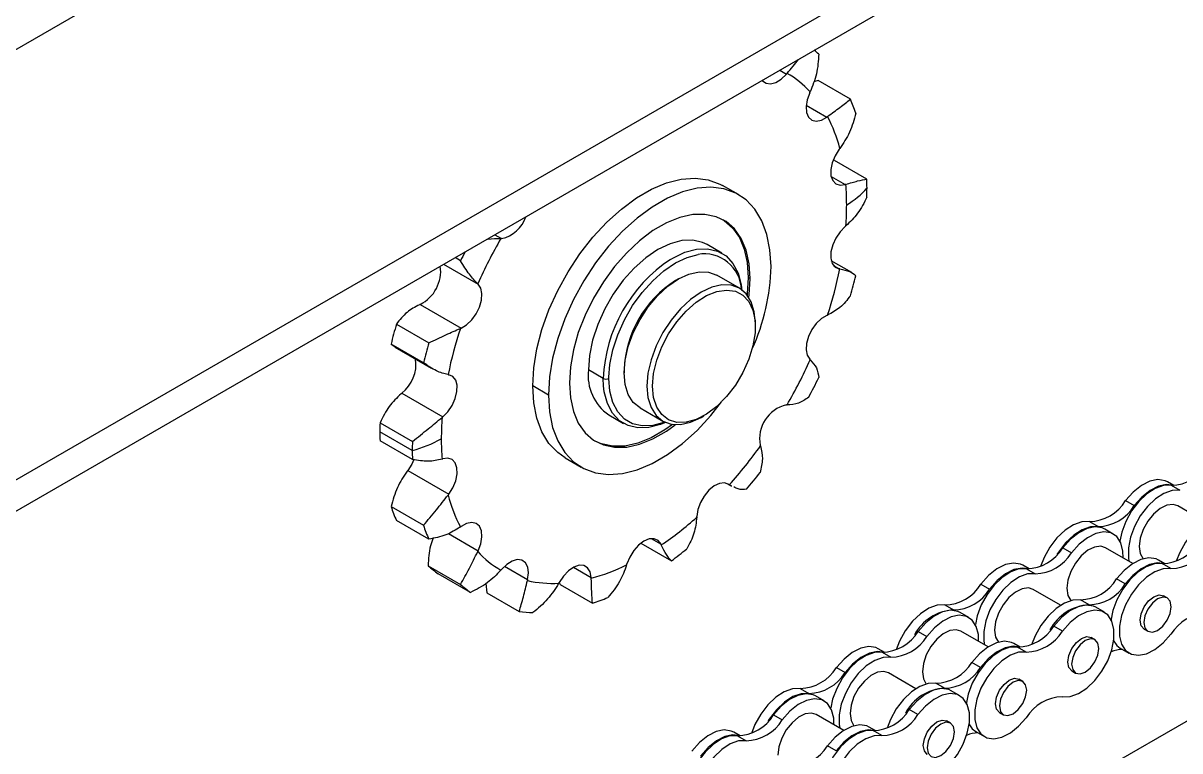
# Model space of a CAD drawing. Header units: metres. Extents: x 0 to 21025, y 0 to 14850.
# Drawn here: x 13124.5 to 13268.2, y 5568.1 to 5658.5 of the extents above; entities that cross this region are included whole.
import ezdxf

# ---------------------------------------------------------------- set-up
doc = ezdxf.new("R2010")
doc.units = ezdxf.units.M
doc.header["$LTSCALE"] = 25
doc.layers.add('SL4', color=4, linetype='Continuous')

msp = doc.modelspace()

# ---------------------------------------------------------------- linework, layer by layer
at = {"layer": 'SL4'}
for p, q in [((13026.292, 5598.989), (13963.191, 6139.849)), ((13072.59, 5572.262), (14009.488, 6113.122)), ((13072.59, 5568.373), (14009.488, 6109.233)), ((13171.252, 5515.305), (14108.151, 6056.165)), ((13218.512, 5652.612), (13219.347, 5652.13)), ((13223.288, 5651.323), (13222.739, 5651.184)), ((13227.309, 5649.002), (13223.288, 5651.323)), ((13221.797, 5648.284), (13224.366, 5646.801)), ((13229.342, 5639.096), (13225.322, 5641.417)), ((13213.386, 5637.166), (13211.427, 5638.297)), ((13224.905, 5639.409), (13226.645, 5638.404)), ((13183.13, 5632.186), (13183.965, 5631.704)), ((13211.335, 5629.888), (13209.496, 5630.949)), ((13176.766, 5628.513), (13181.062, 5626.033)), ((13178.872, 5628.933), (13178.183, 5629.331)), ((13227.481, 5627.468), (13224.927, 5628.943)), ((13225.21, 5628.358), (13225.911, 5627.954)), ((13205.926, 5626.682), (13205.572, 5626.478)), ((13213.518, 5625.522), (13210.689, 5627.154)), ((13214.618, 5626.852), (13214.843, 5626.722)), ((13173.848, 5623.524), (13178.946, 5620.581)), ((13170.905, 5621.083), (13174.926, 5618.762)), ((13215.491, 5620.752), (13215.491, 5621.161)), ((13174.263, 5616.274), (13170.242, 5618.595)), ((13170.242, 5618.595), (13170.756, 5618.255)), ((13170.733, 5618.217), (13175.277, 5615.594)), ((13196.591, 5614.323), (13194.752, 5615.384)), ((13199.192, 5615.425), (13199.192, 5615.017)), ((13196.63, 5613.392), (13196.591, 5614.323)), ((13197.282, 5614.323), (13197.283, 5614.486)), ((13171.569, 5612.496), (13176.667, 5609.552)), ((13189.795, 5612.262), (13187.836, 5613.393)), ((13197.282, 5609.791), (13199.121, 5608.73)), ((13201.165, 5610.656), (13203.993, 5609.023)), ((13208.757, 5609.496), (13209.11, 5609.7)), ((13168.871, 5608.829), (13172.892, 5606.508)), ((13172.875, 5605.378), (13168.855, 5607.699)), ((13172.892, 5604.268), (13168.871, 5606.589)), ((13191.885, 5604.445), (13193.844, 5603.314)), ((13172.303, 5602.893), (13177.402, 5599.95)), ((13211.947, 5601.287), (13212.526, 5600.953)), ((13212.054, 5601.242), (13212.195, 5601.161)), ((13212.509, 5601), (13212.257, 5601.119)), ((13267.479, 5601.028), (13266.679, 5601.49)), ((13267.147, 5601.056), (13268.221, 5600.436)), ((13170.242, 5598.405), (13174.263, 5596.084)), ((13261.474, 5599.147), (13262.549, 5598.526)), ((13271.363, 5596.523), (13267.956, 5598.49)), ((13174.926, 5594.362), (13170.905, 5596.683)), ((13256.984, 5596.555), (13258.059, 5595.934)), ((13177.36, 5595.068), (13181.062, 5592.931)), ((13259.956, 5595.003), (13258.881, 5595.623)), ((13201.26, 5593.863), (13205.063, 5591.667)), ((13202.532, 5594.437), (13203.772, 5593.721)), ((13253.676, 5593.28), (13254.751, 5592.66)), ((13262.383, 5591.339), (13258.976, 5593.305)), ((13174.851, 5591.068), (13178.872, 5588.747)), ((13184.333, 5591.001), (13187.206, 5589.342)), ((13192.905, 5590.88), (13195.093, 5589.617)), ((13249.518, 5590.66), (13248.719, 5591.122)), ((13266.363, 5591.304), (13265.563, 5591.766)), ((13267.106, 5590.712), (13266.031, 5591.332)), ((13180.119, 5587.751), (13176.098, 5590.072)), ((13249.186, 5590.688), (13250.261, 5590.068)), ((13261.433, 5588.802), (13260.358, 5589.423)), ((13181.999, 5588.842), (13182.144, 5587.704)), ((13191.113, 5588.985), (13191.24, 5588.718)), ((13191.24, 5588.718), (13195.261, 5586.397)), ((13243.514, 5588.779), (13244.589, 5588.158)), ((13253.403, 5586.154), (13249.996, 5588.121)), ((13182.144, 5587.704), (13186.165, 5585.383)), ((13256.943, 5586.21), (13255.868, 5586.831)), ((13266.656, 5587.069), (13266.19, 5587.338)), ((13239.024, 5586.186), (13240.098, 5585.566)), ((13241.995, 5584.635), (13240.921, 5585.255)), ((13258.84, 5585.279), (13257.765, 5585.899)), ((13235.716, 5582.912), (13236.791, 5582.291)), ((13244.422, 5580.97), (13241.015, 5582.937)), ((13253.635, 5582.936), (13252.56, 5583.556)), ((13257.676, 5581.885), (13257.21, 5582.154)), ((13263.792, 5583.183), (13264.258, 5582.915)), ((13231.558, 5580.292), (13230.758, 5580.753)), ((13248.402, 5580.936), (13247.603, 5581.397)), ((13249.145, 5580.343), (13248.07, 5580.964)), ((13260.826, 5580.829), (13261.901, 5580.209)), ((13231.226, 5580.32), (13232.3, 5579.699)), ((13225.553, 5578.41), (13226.628, 5577.79)), ((13243.473, 5578.434), (13242.398, 5579.054)), ((13254.812, 5577.999), (13255.277, 5577.73)), ((13235.442, 5575.786), (13232.035, 5577.753)), ((13238.983, 5575.842), (13237.908, 5576.462)), ((13248.695, 5576.701), (13248.23, 5576.969)), ((13221.063, 5575.818), (13222.138, 5575.198)), ((13240.88, 5574.91), (13239.805, 5575.531)), ((13224.035, 5574.266), (13222.96, 5574.887)), ((13217.755, 5572.543), (13218.83, 5571.923)), ((13226.462, 5570.602), (13223.055, 5572.569)), ((13235.675, 5572.567), (13234.6, 5573.188)), ((13245.831, 5572.815), (13246.297, 5572.546)), ((13230.442, 5570.567), (13229.642, 5571.029)), ((13239.715, 5571.516), (13239.249, 5571.785)), ((13213.597, 5569.923), (13212.798, 5570.385)), ((13213.265, 5569.951), (13214.34, 5569.331)), ((13231.185, 5569.975), (13230.11, 5570.596)), ((13242.865, 5570.461), (13243.94, 5569.84)), ((13225.512, 5568.065), (13224.437, 5568.686))]:
    msp.add_line(p, q, dxfattribs=at)
at = {"layer": 'SL4', "flags": 128}
for points in [[(13216.338, 5651.357), (13216.372, 5651.313), (13216.818, 5650.99), (13217.391, 5650.914), (13218.041, 5651.093), (13218.712, 5651.51), (13219.347, 5652.13)], [(13222.25, 5649.811), (13221.924, 5648.944), (13221.782, 5648.104), (13221.837, 5647.362), (13222.084, 5646.783), (13222.502, 5646.416), (13223.054, 5646.294), (13223.694, 5646.426), (13224.366, 5646.801)], [(13225.911, 5642.792), (13225.403, 5641.99), (13225.045, 5641.127), (13224.868, 5640.276), (13224.886, 5639.511), (13225.098, 5638.898), (13225.487, 5638.489), (13226.018, 5638.319), (13226.645, 5638.404)], [(13187.836, 5613.393), (13187.965, 5615.64), (13188.349, 5617.994), (13188.98, 5620.411), (13189.848, 5622.846), (13190.936, 5625.254), (13192.223, 5627.589), (13193.687, 5629.808), (13195.298, 5631.87), (13197.028, 5633.736), (13198.844, 5635.372), (13200.713, 5636.748), (13202.599, 5637.837), (13204.468, 5638.619), (13206.284, 5639.08), (13208.014, 5639.211), (13209.626, 5639.009), (13211.089, 5638.479), (13211.427, 5638.297)], [(13217.434, 5628.218), (13217.306, 5630.317), (13216.922, 5632.228), (13216.29, 5633.916), (13215.423, 5635.348), (13214.335, 5636.5), (13213.047, 5637.349), (13211.584, 5637.878), (13209.973, 5638.08), (13208.243, 5637.949), (13206.426, 5637.488), (13204.558, 5636.706), (13202.672, 5635.617), (13200.803, 5634.242), (13198.987, 5632.606), (13197.257, 5630.739), (13195.645, 5628.677), (13194.182, 5626.458), (13192.895, 5624.123), (13191.807, 5621.715), (13190.939, 5619.281), (13190.308, 5616.864), (13189.924, 5614.51), (13189.795, 5612.262)], [(13214.843, 5626.722), (13214.718, 5628.582), (13214.344, 5630.256), (13213.731, 5631.706), (13212.892, 5632.9), (13211.846, 5633.811), (13210.616, 5634.419), (13209.229, 5634.71), (13207.717, 5634.678), (13206.113, 5634.324), (13204.454, 5633.655), (13202.776, 5632.686), (13201.116, 5631.439), (13199.513, 5629.942), (13198.001, 5628.228), (13196.614, 5626.336), (13195.384, 5624.308), (13194.337, 5622.189), (13193.498, 5620.026), (13192.885, 5617.868), (13192.512, 5615.763), (13192.386, 5613.758)], [(13211.44, 5634.056), (13211.62, 5633.941), (13212.667, 5633.03), (13213.506, 5631.836), (13214.119, 5630.386), (13214.492, 5628.712), (13214.618, 5626.852)], [(13226.645, 5633.189), (13226.018, 5632.55), (13225.487, 5631.768), (13225.098, 5630.91), (13224.886, 5630.051), (13224.868, 5629.265), (13225.045, 5628.619), (13225.403, 5628.169), (13225.911, 5627.954)], [(13209.496, 5630.949), (13208.941, 5631.216), (13207.708, 5631.501), (13206.344, 5631.448), (13204.889, 5631.059), (13203.389, 5630.344), (13201.89, 5629.327), (13200.435, 5628.037), (13199.071, 5626.515), (13197.837, 5624.806), (13196.773, 5622.962), (13195.909, 5621.039), (13195.273, 5619.096), (13194.883, 5617.192), (13194.752, 5615.384)], [(13197.283, 5614.486), (13197.408, 5616.058), (13197.782, 5617.886), (13198.393, 5619.752), (13199.222, 5621.597), (13200.244, 5623.368), (13201.428, 5625.008), (13202.737, 5626.47), (13204.134, 5627.708), (13205.573, 5628.685), (13207.013, 5629.37), (13208.369, 5629.738)], [(13204.935, 5629.108), (13205.228, 5629.283), (13206.728, 5629.997), (13208.182, 5630.387), (13209.547, 5630.44), (13210.78, 5630.155), (13211.845, 5629.54), (13212.708, 5628.614), (13213.344, 5627.406), (13213.734, 5625.951), (13213.826, 5625.226)], [(13201.165, 5610.656), (13201.164, 5610.656), (13200.327, 5611.351), (13199.704, 5612.337), (13199.321, 5613.575), (13199.192, 5615.017), (13199.321, 5616.609), (13199.704, 5618.29), (13200.327, 5619.993), (13201.164, 5621.656), (13202.185, 5623.212), (13203.35, 5624.603), (13204.613, 5625.775), (13205.927, 5626.683), (13207.241, 5627.292), (13208.504, 5627.579), (13209.669, 5627.532), (13210.689, 5627.154)], [(13214.618, 5626.852), (13214.492, 5624.847), (13214.472, 5624.685)], [(13214.676, 5624.398), (13214.718, 5624.717), (13214.843, 5626.722)], [(13178.946, 5620.581), (13179.618, 5620.981), (13180.258, 5621.588), (13180.81, 5622.348), (13181.228, 5623.197), (13181.475, 5624.062), (13181.53, 5624.867), (13181.388, 5625.543), (13181.062, 5626.033)], [(13215.491, 5621.161), (13215.361, 5622.603), (13214.978, 5623.841), (13214.356, 5624.826), (13213.518, 5625.521), (13212.497, 5625.899), (13211.333, 5625.946), (13210.069, 5625.659), (13208.755, 5625.05), (13207.441, 5624.142), (13206.178, 5622.97), (13205.014, 5621.579), (13203.993, 5620.023), (13203.155, 5618.361), (13202.533, 5616.657), (13202.15, 5614.976), (13202.02, 5613.384), (13202.02, 5613.384)], [(13202.727, 5613.384), (13202.858, 5614.943), (13203.245, 5616.589), (13203.871, 5618.255), (13204.712, 5619.871), (13205.733, 5621.374), (13206.893, 5622.699), (13208.143, 5623.795), (13209.432, 5624.615), (13210.709, 5625.126), (13211.919, 5625.307), (13213.015, 5625.151), (13213.951, 5624.664), (13214.689, 5623.866), (13215.198, 5622.79), (13215.458, 5621.479), (13215.458, 5619.988), (13215.198, 5618.377), (13214.689, 5616.713), (13213.951, 5615.064), (13213.015, 5613.496), (13211.919, 5612.075), (13210.709, 5610.858), (13209.432, 5609.895), (13208.143, 5609.226), (13206.893, 5608.878), (13205.733, 5608.866), (13204.712, 5609.189), (13203.871, 5609.835), (13203.245, 5610.777), (13202.858, 5611.976), (13202.727, 5613.384)], [(13224.366, 5622.161), (13223.694, 5621.761), (13223.054, 5621.154), (13222.502, 5620.393), (13222.084, 5619.544), (13221.837, 5618.68), (13221.782, 5617.875), (13221.924, 5617.198), (13222.25, 5616.709)], [(13176.667, 5609.552), (13177.294, 5610.192), (13177.825, 5610.974), (13178.214, 5611.832), (13178.426, 5612.691), (13178.445, 5613.477), (13178.267, 5614.123), (13177.909, 5614.573), (13177.402, 5614.788)], [(13192.386, 5613.758), (13192.512, 5611.898), (13192.885, 5610.224), (13193.498, 5608.774), (13194.337, 5607.58), (13195.384, 5606.669), (13196.614, 5606.061), (13198.001, 5605.77), (13199.513, 5605.802), (13201.116, 5606.157), (13202.776, 5606.826), (13204.454, 5607.795), (13205.546, 5608.582)], [(13204.247, 5608.892), (13204.134, 5608.849), (13202.737, 5608.475), (13201.428, 5608.424), (13200.244, 5608.698), (13199.222, 5609.288), (13198.393, 5610.176), (13197.782, 5611.336), (13197.408, 5612.733), (13197.282, 5614.323)], [(13191.885, 5604.445), (13190.936, 5605.111), (13189.848, 5606.263), (13188.98, 5607.696), (13188.349, 5609.383), (13187.965, 5611.294), (13187.836, 5613.393)], [(13204.312, 5608.862), (13203.728, 5608.621), (13202.274, 5608.231), (13200.909, 5608.178), (13199.676, 5608.463), (13198.611, 5609.078), (13197.748, 5610.004), (13197.112, 5611.212), (13196.722, 5612.666), (13196.63, 5613.392)], [(13202.02, 5613.384), (13202.15, 5611.942), (13202.533, 5610.704), (13203.155, 5609.719), (13203.993, 5609.024), (13205.014, 5608.646), (13206.178, 5608.599), (13207.441, 5608.886), (13208.755, 5609.495), (13208.757, 5609.496)], [(13189.795, 5612.262), (13189.924, 5610.164), (13190.308, 5608.253), (13190.939, 5606.565), (13191.807, 5605.132), (13192.895, 5603.98), (13194.182, 5603.132), (13195.645, 5602.602), (13197.257, 5602.401), (13198.987, 5602.531), (13200.803, 5602.992), (13202.672, 5603.774), (13204.558, 5604.863), (13206.426, 5606.239), (13208.243, 5607.875), (13209.973, 5609.741), (13211.296, 5611.408)], [(13205.195, 5608.615), (13204.228, 5607.925), (13202.55, 5606.956), (13200.891, 5606.287), (13199.287, 5605.932), (13197.775, 5605.9), (13196.389, 5606.191), (13195.564, 5606.554)], [(13173.062, 5604.252), (13172.811, 5603.694), (13172.303, 5602.893)], [(13177.402, 5599.95), (13177.909, 5600.751), (13178.267, 5601.615), (13178.445, 5602.466), (13178.426, 5603.231), (13178.214, 5603.844), (13177.825, 5604.253), (13177.294, 5604.422), (13176.667, 5604.337)], [(13212.195, 5601.161), (13211.673, 5601.348), (13211.051, 5601.282), (13210.382, 5600.968), (13209.724, 5600.432), (13209.133, 5599.722), (13208.66, 5598.897), (13208.347, 5598.03), (13208.219, 5597.194)], [(13267.147, 5601.056), (13266.197, 5601.025), (13265.166, 5600.658), (13264.119, 5599.977), (13263.12, 5599.027), (13262.234, 5597.866), (13261.515, 5596.568), (13261.01, 5595.214), (13260.778, 5594.132)], [(13266.679, 5601.49), (13266.387, 5601.628), (13265.5, 5601.766), (13264.502, 5601.564), (13263.455, 5601.034), (13262.424, 5600.212), (13261.474, 5599.147)], [(13267.397, 5601.031), (13266.575, 5601.145), (13265.577, 5600.943), (13264.529, 5600.414), (13263.498, 5599.591), (13262.549, 5598.526)], [(13268.221, 5600.436), (13267.272, 5600.405), (13266.241, 5600.037), (13265.194, 5599.357), (13264.195, 5598.406), (13263.309, 5597.245), (13262.59, 5595.947), (13262.084, 5594.593), (13261.823, 5593.269), (13261.823, 5592.057), (13261.897, 5591.619)], [(13267.956, 5598.49), (13267.376, 5598.669), (13266.599, 5598.572), (13265.767, 5598.164), (13264.953, 5597.479), (13264.231, 5596.58), (13263.663, 5595.546), (13263.301, 5594.468), (13263.176, 5593.444)], [(13256.984, 5596.555), (13256.035, 5596.523), (13255.004, 5596.156), (13253.956, 5595.476), (13252.958, 5594.525), (13252.072, 5593.364), (13251.353, 5592.066), (13250.927, 5590.974)], [(13273.829, 5597.199), (13272.879, 5597.168), (13271.848, 5596.8), (13270.801, 5596.12), (13269.803, 5595.169), (13268.916, 5594.008), (13268.198, 5592.71), (13267.771, 5591.618)], [(13181.062, 5592.931), (13181.388, 5593.798), (13181.53, 5594.638), (13181.475, 5595.38), (13181.228, 5595.959), (13180.81, 5596.325), (13180.258, 5596.448), (13179.618, 5596.316), (13178.946, 5595.941)], [(13258.059, 5595.934), (13257.109, 5595.903), (13256.079, 5595.535), (13255.031, 5594.855), (13254.033, 5593.905), (13253.146, 5592.744), (13252.959, 5592.445)], [(13258.881, 5595.623), (13258.589, 5595.762), (13257.703, 5595.899), (13256.704, 5595.697), (13255.657, 5595.168), (13254.626, 5594.345), (13253.676, 5593.28)], [(13261.176, 5592.035), (13261.149, 5592.879), (13260.888, 5593.903), (13260.382, 5594.673), (13259.664, 5595.141), (13258.777, 5595.279), (13257.779, 5595.076), (13256.731, 5594.547), (13255.701, 5593.725), (13254.751, 5592.66)], [(13203.772, 5593.721), (13203.426, 5594.187), (13202.928, 5594.421), (13202.321, 5594.402), (13201.656, 5594.132), (13200.991, 5593.635), (13200.384, 5592.952), (13199.886, 5592.144), (13199.541, 5591.279)], [(13258.976, 5593.305), (13258.396, 5593.484), (13257.619, 5593.388), (13256.787, 5592.98), (13255.973, 5592.295), (13255.25, 5591.396), (13254.683, 5590.362), (13254.32, 5589.284), (13254.196, 5588.259)], [(13263.176, 5593.444), (13263.301, 5592.562), (13263.646, 5591.922)], [(13187.206, 5589.342), (13187.312, 5590.17), (13187.22, 5590.886), (13186.94, 5591.429), (13186.494, 5591.752), (13185.921, 5591.827), (13185.271, 5591.649), (13184.6, 5591.232), (13183.965, 5590.612)], [(13195.093, 5589.617), (13194.965, 5590.305), (13194.652, 5590.81), (13194.179, 5591.089), (13193.588, 5591.117), (13192.93, 5590.893), (13192.261, 5590.435), (13191.639, 5589.783), (13191.117, 5588.992)], [(13248.719, 5591.122), (13248.426, 5591.26), (13247.54, 5591.397), (13246.542, 5591.195), (13245.494, 5590.666), (13244.463, 5589.843), (13243.514, 5588.779)], [(13249.436, 5590.663), (13248.615, 5590.777), (13247.616, 5590.575), (13246.569, 5590.046), (13245.538, 5589.223), (13244.589, 5588.158)], [(13266.031, 5591.332), (13265.081, 5591.301), (13264.05, 5590.933), (13263.003, 5590.253), (13262.005, 5589.303), (13261.118, 5588.142), (13260.4, 5586.843), (13259.894, 5585.489), (13259.639, 5584.228)], [(13265.563, 5591.766), (13265.271, 5591.904), (13264.385, 5592.042), (13263.386, 5591.839), (13262.339, 5591.31), (13261.308, 5590.487), (13260.358, 5589.423)], [(13266.281, 5591.307), (13265.459, 5591.421), (13264.461, 5591.219), (13263.414, 5590.69), (13262.383, 5589.867), (13261.433, 5588.802)], [(13249.186, 5590.688), (13248.237, 5590.657), (13247.206, 5590.289), (13246.158, 5589.609), (13245.16, 5588.658), (13244.274, 5587.498), (13243.555, 5586.199), (13243.049, 5584.845), (13242.817, 5583.763)], [(13250.261, 5590.068), (13249.311, 5590.036), (13248.281, 5589.669), (13247.233, 5588.988), (13246.235, 5588.038), (13245.348, 5586.877), (13244.63, 5585.579), (13244.124, 5584.225), (13243.863, 5582.9), (13243.863, 5581.688), (13243.937, 5581.251)], [(13267.106, 5590.712), (13266.156, 5590.68), (13265.125, 5590.313), (13264.078, 5589.633), (13263.079, 5588.682), (13262.193, 5587.521), (13261.474, 5586.223), (13260.969, 5584.869), (13260.708, 5583.544), (13260.708, 5582.332), (13260.969, 5581.309), (13261.474, 5580.539), (13262.193, 5580.071), (13263.079, 5579.933), (13264.078, 5580.135), (13265.125, 5580.664), (13266.156, 5581.487), (13267.106, 5582.552)], [(13249.996, 5588.121), (13249.416, 5588.3), (13248.639, 5588.204), (13247.807, 5587.795), (13246.993, 5587.111), (13246.27, 5586.212), (13245.702, 5585.178), (13245.34, 5584.1), (13245.216, 5583.075)], [(13254.196, 5588.259), (13254.32, 5587.378), (13254.666, 5586.738)], [(13255.868, 5586.831), (13254.919, 5586.799), (13253.888, 5586.432), (13252.84, 5585.751), (13251.842, 5584.801), (13250.956, 5583.64), (13250.237, 5582.342), (13249.811, 5581.25)], [(13263.295, 5584.281), (13263.424, 5585.105), (13263.792, 5585.953), (13264.342, 5586.695), (13264.991, 5587.219), (13265.64, 5587.445), (13266.19, 5587.338)], [(13263.761, 5584.013), (13263.89, 5583.338), (13264.257, 5582.915), (13264.808, 5582.808), (13265.457, 5583.033), (13266.106, 5583.557), (13266.656, 5584.299), (13267.024, 5585.147), (13267.153, 5585.971), (13267.024, 5586.646), (13266.656, 5587.069), (13266.106, 5587.176), (13265.457, 5586.95), (13264.808, 5586.426), (13264.257, 5585.684), (13263.89, 5584.837), (13263.761, 5584.013)], [(13239.024, 5586.186), (13238.074, 5586.155), (13237.043, 5585.788), (13235.996, 5585.107), (13234.997, 5584.157), (13234.111, 5582.996), (13233.392, 5581.698), (13232.966, 5580.606)], [(13240.921, 5585.255), (13240.628, 5585.393), (13239.742, 5585.531), (13238.744, 5585.329), (13237.696, 5584.799), (13236.665, 5583.977), (13235.716, 5582.912)], [(13257.765, 5585.899), (13257.473, 5586.037), (13256.587, 5586.175), (13255.588, 5585.973), (13254.541, 5585.444), (13253.51, 5584.621), (13252.56, 5583.556)], [(13253.635, 5574.776), (13254.585, 5574.807), (13255.616, 5575.175), (13256.663, 5575.855), (13257.661, 5576.805), (13258.548, 5577.966), (13259.267, 5579.264), (13259.772, 5580.618), (13260.033, 5581.943), (13260.033, 5583.155), (13259.772, 5584.178), (13259.267, 5584.948), (13258.548, 5585.417), (13257.661, 5585.554), (13256.663, 5585.352), (13255.616, 5584.823), (13254.585, 5584), (13253.635, 5582.936)], [(13243.216, 5581.667), (13243.189, 5582.511), (13242.928, 5583.534), (13242.422, 5584.304), (13241.703, 5584.773), (13240.817, 5584.91), (13239.818, 5584.708), (13238.771, 5584.179), (13237.74, 5583.356), (13236.791, 5582.291)], [(13263.792, 5583.183), (13263.792, 5583.183), (13263.424, 5583.606), (13263.295, 5584.281)], [(13241.015, 5582.937), (13240.436, 5583.116), (13239.659, 5583.02), (13238.826, 5582.611), (13238.013, 5581.927), (13237.29, 5581.028), (13236.722, 5579.993), (13236.36, 5578.916), (13236.235, 5577.891)], [(13245.216, 5583.075), (13245.34, 5582.194), (13245.685, 5581.554)], [(13254.315, 5579.097), (13254.444, 5579.921), (13254.812, 5580.769), (13255.362, 5581.511), (13256.011, 5582.035), (13256.66, 5582.26), (13257.21, 5582.154)], [(13230.758, 5580.753), (13230.466, 5580.892), (13229.579, 5581.029), (13228.581, 5580.827), (13227.534, 5580.298), (13226.503, 5579.475), (13225.553, 5578.41)], [(13248.07, 5580.964), (13247.121, 5580.932), (13246.09, 5580.565), (13245.042, 5579.885), (13244.044, 5578.934), (13243.158, 5577.773), (13242.439, 5576.475), (13241.933, 5575.121), (13241.679, 5573.859)], [(13247.603, 5581.397), (13247.311, 5581.536), (13246.424, 5581.673), (13245.426, 5581.471), (13244.378, 5580.942), (13243.347, 5580.119), (13242.398, 5579.054)], [(13248.321, 5580.938), (13247.499, 5581.053), (13246.501, 5580.851), (13245.453, 5580.321), (13244.422, 5579.499), (13243.473, 5578.434)], [(13254.78, 5578.828), (13254.91, 5578.154), (13255.277, 5577.73), (13255.827, 5577.623), (13256.476, 5577.849), (13257.125, 5578.373), (13257.676, 5579.115), (13258.043, 5579.963), (13258.172, 5580.787), (13258.043, 5581.462), (13257.676, 5581.885), (13257.125, 5581.992), (13256.476, 5581.766), (13255.827, 5581.242), (13255.277, 5580.5), (13254.91, 5579.652), (13254.78, 5578.828)], [(13259.953, 5581.8), (13260.4, 5581.16), (13260.826, 5580.829)], [(13231.226, 5580.32), (13230.276, 5580.288), (13229.245, 5579.921), (13228.198, 5579.241), (13227.199, 5578.29), (13226.313, 5577.129), (13225.594, 5575.831), (13225.089, 5574.477), (13224.857, 5573.395)], [(13232.3, 5579.699), (13231.351, 5579.668), (13230.32, 5579.3), (13229.273, 5578.62), (13228.274, 5577.67), (13227.388, 5576.509), (13226.669, 5575.21), (13226.163, 5573.856), (13225.902, 5572.532), (13225.902, 5571.32), (13225.976, 5570.882)], [(13231.476, 5580.294), (13230.654, 5580.409), (13229.656, 5580.206), (13228.608, 5579.677), (13227.577, 5578.854), (13226.628, 5577.79)], [(13249.145, 5580.343), (13248.196, 5580.312), (13247.165, 5579.945), (13246.117, 5579.264), (13245.119, 5578.314), (13244.233, 5577.153), (13243.514, 5575.855), (13243.008, 5574.501), (13242.747, 5573.176), (13242.747, 5571.964), (13243.008, 5570.941), (13243.514, 5570.171), (13244.233, 5569.702), (13245.119, 5569.565), (13246.117, 5569.767), (13247.165, 5570.296), (13248.196, 5571.119), (13249.145, 5572.184)], [(13232.035, 5577.753), (13231.455, 5577.932), (13230.678, 5577.835), (13229.846, 5577.427), (13229.032, 5576.743), (13228.31, 5575.844), (13227.742, 5574.809), (13227.38, 5573.732), (13227.255, 5572.707)], [(13236.235, 5577.891), (13236.36, 5577.01), (13236.705, 5576.37)], [(13254.812, 5577.999), (13254.812, 5577.999), (13254.444, 5578.422), (13254.315, 5579.097)], [(13237.908, 5576.462), (13236.958, 5576.431), (13235.927, 5576.063), (13234.88, 5575.383), (13233.882, 5574.433), (13232.995, 5573.272), (13232.277, 5571.973), (13231.85, 5570.881)], [(13245.335, 5573.913), (13245.464, 5574.737), (13245.831, 5575.585), (13246.381, 5576.327), (13247.031, 5576.851), (13247.68, 5577.076), (13248.23, 5576.969)], [(13245.8, 5573.644), (13245.929, 5572.969), (13246.297, 5572.546), (13246.847, 5572.439), (13247.496, 5572.665), (13248.145, 5573.189), (13248.695, 5573.931), (13249.063, 5574.778), (13249.192, 5575.602), (13249.063, 5576.277), (13248.695, 5576.701), (13248.145, 5576.807), (13247.496, 5576.582), (13246.847, 5576.058), (13246.297, 5575.316), (13245.929, 5574.468), (13245.8, 5573.644)], [(13221.063, 5575.818), (13220.114, 5575.787), (13219.083, 5575.419), (13218.035, 5574.739), (13217.037, 5573.788), (13216.151, 5572.628), (13215.432, 5571.329), (13215.006, 5570.237)], [(13222.138, 5575.198), (13221.188, 5575.166), (13220.158, 5574.799), (13219.11, 5574.118), (13218.112, 5573.168), (13217.225, 5572.007), (13217.038, 5571.709)], [(13222.96, 5574.887), (13222.668, 5575.025), (13221.782, 5575.162), (13220.783, 5574.96), (13219.736, 5574.431), (13218.705, 5573.608), (13217.755, 5572.543)], [(13239.805, 5575.531), (13239.513, 5575.669), (13238.626, 5575.806), (13237.628, 5575.604), (13236.58, 5575.075), (13235.549, 5574.252), (13234.6, 5573.188)], [(13235.675, 5564.407), (13236.624, 5564.439), (13237.655, 5564.806), (13238.703, 5565.487), (13239.701, 5566.437), (13240.587, 5567.598), (13241.306, 5568.896), (13241.812, 5570.25), (13242.073, 5571.575), (13242.073, 5572.787), (13241.812, 5573.81), (13241.306, 5574.58), (13240.587, 5575.049), (13239.701, 5575.186), (13238.703, 5574.984), (13237.655, 5574.455), (13236.624, 5573.632), (13235.675, 5572.567)], [(13225.255, 5571.298), (13225.228, 5572.143), (13224.967, 5573.166), (13224.461, 5573.936), (13223.743, 5574.404), (13222.856, 5574.542), (13221.858, 5574.34), (13220.81, 5573.811), (13219.78, 5572.988), (13218.83, 5571.923)], [(13245.831, 5572.815), (13245.831, 5572.815), (13245.464, 5573.238), (13245.335, 5573.913)], [(13223.055, 5572.569), (13222.475, 5572.748), (13221.698, 5572.651), (13220.866, 5572.243), (13220.052, 5571.559), (13219.329, 5570.659), (13218.762, 5569.625), (13218.399, 5568.548), (13218.275, 5567.523)], [(13227.255, 5572.707), (13227.38, 5571.826), (13227.725, 5571.185)], [(13212.798, 5570.385), (13212.505, 5570.523), (13211.619, 5570.661), (13210.621, 5570.458), (13209.573, 5569.929), (13208.542, 5569.107), (13207.593, 5568.042)], [(13229.642, 5571.029), (13229.35, 5571.167), (13228.464, 5571.305), (13227.465, 5571.103), (13226.418, 5570.574), (13225.387, 5569.751), (13224.437, 5568.686)], [(13230.36, 5570.57), (13229.538, 5570.684), (13228.54, 5570.482), (13227.493, 5569.953), (13226.462, 5569.13), (13225.512, 5568.065)], [(13236.354, 5568.729), (13236.483, 5569.553), (13236.851, 5570.4), (13237.401, 5571.143), (13238.05, 5571.666), (13238.699, 5571.892), (13239.249, 5571.785)], [(13236.82, 5568.46), (13236.949, 5567.785), (13237.317, 5567.362), (13237.867, 5567.255), (13238.516, 5567.481), (13239.165, 5568.004), (13239.715, 5568.747), (13240.083, 5569.594), (13240.212, 5570.418), (13240.083, 5571.093), (13239.715, 5571.516), (13239.165, 5571.623), (13238.516, 5571.398), (13237.867, 5570.874), (13237.317, 5570.132), (13236.949, 5569.284), (13236.82, 5568.46)], [(13241.993, 5571.432), (13242.439, 5570.791), (13242.865, 5570.461)], [(13213.265, 5569.951), (13212.316, 5569.92), (13211.285, 5569.552), (13210.237, 5568.872), (13209.239, 5567.922), (13208.353, 5566.761), (13207.634, 5565.463), (13207.128, 5564.109), (13206.896, 5563.027)], [(13214.34, 5569.331), (13213.39, 5569.299), (13212.36, 5568.932), (13211.312, 5568.252), (13210.314, 5567.301), (13209.427, 5566.14), (13208.709, 5564.842), (13208.203, 5563.488), (13207.942, 5562.163), (13207.942, 5560.951), (13208.016, 5560.514)], [(13213.515, 5569.926), (13212.694, 5570.04), (13211.695, 5569.838), (13210.648, 5569.309), (13209.617, 5568.486), (13208.668, 5567.421)], [(13230.11, 5570.596), (13229.16, 5570.564), (13228.129, 5570.197), (13227.082, 5569.516), (13226.084, 5568.566), (13225.197, 5567.405), (13224.479, 5566.107), (13223.973, 5564.753), (13223.741, 5563.671)], [(13231.185, 5569.975), (13230.235, 5569.944), (13229.204, 5569.576), (13228.157, 5568.896), (13227.158, 5567.945), (13226.272, 5566.784), (13225.553, 5565.486), (13225.048, 5564.132), (13224.787, 5562.808), (13224.787, 5561.596), (13225.048, 5560.572), (13225.553, 5559.802), (13226.272, 5559.334), (13227.158, 5559.196), (13228.157, 5559.399), (13229.204, 5559.928), (13230.235, 5560.75), (13231.185, 5561.815)], [(13236.851, 5567.631), (13236.851, 5567.631), (13236.483, 5568.054), (13236.354, 5568.729)]]:
    msp.add_lwpolyline(points, dxfattribs=at)
at = {"layer": 'SL4'}
for centre, radius, start, end in [((13214.161, 5644.383), 13.762, 48.03771, 51.08299), ((13237.812, 5636.461), 24.217, 139.38552, 139.68238), ((13213.343, 5641.658), 12.195, 42.69497, 60.06194), ((13198.657, 5661.142), 26.173, 334.34682, 334.6287), ((13208.01, 5640.577), 21.057, 18.56036, 23.58272), ((13234.571, 5632.808), 17.319, 125.73297, 126.10417), ((13207.804, 5638.169), 18.788, 14.56516, 27.57792), ((13205.655, 5658.219), 25.461, 322.70567, 322.99278), ((13229.731, 5628.8), 10.088, 107.27975, 107.81197), ((13195.479, 5635.935), 31.355, 359.94756, 4.56954), ((13192.666, 5637.99), 36.693, 359.99249, 1.72651), ((13222.449, 5643.803), 9.033, 299.04532, 319.90875), ((13190.727, 5637.99), 38.632, 358.31738, 359.99287), ((13191.007, 5635.935), 35.827, 355.72534, 359.95411), ((13183.164, 5635.624), 4.001, 281.54883, 342.27615), ((13214.205, 5648.118), 19.433, 309.80446, 310.14824), ((13236.769, 5601.087), 61.11, 149.93061, 155.85297), ((13183.807, 5625.083), 6.623, 88.63483, 89.33941), ((13240.375, 5598.983), 68.408, 152.99039, 154.03575), ((13209.132, 5625.171), 4.631, 2.44253, 99.48723), ((13171.804, 5627.644), 4.599, 296.38857, 7.92423), ((13215.345, 5613.486), 18.773, 123.67712, 177.44491), ((13191.079, 5628.859), 26.363, 335.69017, 358.60736), ((13176.105, 5638.169), 50.921, 341.72409, 348.41288), ((13224.997, 5622.186), 5.839, 80.2347, 81.001), ((13172.398, 5640.577), 57.187, 343.77857, 346.35839), ((13184.743, 5630.001), 5.413, 226.34362, 227.14968), ((13212.893, 5614.884), 13.712, 122.26897, 177.73641), ((13178.492, 5612.603), 11.868, 113.03868, 113.51627), ((13225.816, 5605.108), 57.187, 163.77857, 166.35839), ((13219.722, 5633.082), 11.868, 293.03868, 293.51627), ((13227.207, 5604.573), 50.921, 161.72409, 168.41288), ((13183.591, 5609.66), 11.868, 113.03868, 113.51627), ((13229.836, 5602.787), 57.187, 163.77857, 166.35839), ((13168.787, 5616.093), 4.547, 307.71741, 8.21257), ((13166.544, 5641.655), 61.11, 329.93061, 335.85297), ((13218.569, 5612.74), 5.413, 46.34362, 47.14968), ((13200.694, 5614.704), 5.98, 173.46674, 235.22108), ((13178.315, 5620.556), 5.839, 260.2347, 261.001), ((13196.936, 5614.989), 0.751, 242.60967, 297.39033), ((13161.656, 5644.482), 68.635, 331.74964, 334.03393), ((13184.009, 5597.567), 19.433, 129.80446, 130.14824), ((13220.294, 5606.872), 4.272, 102.80111, 191.41526), ((13219.505, 5617.659), 6.623, 268.63483, 269.33941), ((13212.305, 5606.807), 35.827, 175.72534, 179.95411), ((13189.107, 5594.624), 19.433, 129.80446, 130.14824), ((13207.487, 5607.695), 38.632, 178.31738, 179.99287), ((13205.548, 5607.695), 36.693, 179.99249, 181.72651), ((13169.064, 5619.978), 15.089, 284.62992, 299.42742), ((13207.833, 5606.807), 31.355, 179.94756, 184.56954), ((13211.508, 5605.373), 38.632, 178.31738, 179.99287), ((13209.568, 5605.373), 36.693, 179.99249, 181.72651), ((13169.448, 5639.501), 57.496, 318.12136, 324.2895), ((13207.731, 5603.311), 8.805, 17.37575, 17.95852), ((13173.581, 5613.942), 10.088, 287.27975, 287.81197), ((13192.559, 5587.466), 25.461, 142.70567, 142.99278), ((13164.911, 5642.052), 64.576, 320.0159, 322.39496), ((13267.037, 5606.432), 5.376, 271.17027, 328.82435), ((13215.102, 5605.417), 5.155, 235.6701, 236.50283), ((13197.657, 5584.523), 25.461, 142.70567, 142.99278), ((13195.508, 5604.573), 18.788, 194.56516, 207.57792), ((13190.204, 5605.107), 21.057, 198.56036, 203.58272), ((13256.874, 5601.93), 5.376, 271.17027, 328.82435), ((13257.949, 5601.31), 5.376, 271.17027, 328.82435), ((13179.923, 5628.773), 42.48, 304.21208, 311.76073), ((13192.667, 5597.77), 15.563, 357.48189, 357.88052), ((13194.224, 5602.786), 21.057, 198.56036, 203.58272), ((13168.741, 5609.934), 17.319, 305.73297, 306.10417), ((13210.597, 5596.809), 7.491, 204.34005, 204.98909), ((13265.921, 5596.708), 5.376, 271.17027, 328.82435), ((13204.655, 5581.6), 26.173, 154.34682, 154.6287), ((13189.969, 5601.084), 12.195, 222.69497, 240.06194), ((13176.669, 5629.997), 47.701, 306.53069, 309.44212), ((13249.076, 5596.063), 5.376, 271.17027, 328.82435), ((13250.151, 5595.443), 5.376, 271.17027, 328.82435), ((13266.996, 5596.087), 5.376, 271.17027, 328.82435), ((13183.967, 5601.2), 13.629, 228.02205, 234.73486), ((13188.474, 5613.96), 25.328, 285.15927, 295.81933), ((13177.565, 5597.809), 22.925, 343.1418, 343.44972), ((13165.5, 5606.281), 24.217, 319.38552, 319.68238), ((13207.738, 5584.499), 21.095, 166.72832, 167.05379), ((13208.567, 5590.137), 13.484, 182.21308, 182.65169), ((13255.758, 5592.206), 5.376, 271.17027, 328.82435), ((13187.988, 5598.879), 13.629, 228.02205, 234.73486), ((13190.385, 5603.235), 14.372, 257.10915, 272.67181), ((13167.741, 5601.714), 26.614, 331.16528, 331.44405), ((13238.914, 5591.562), 5.376, 271.17027, 328.82435), ((13239.989, 5590.941), 5.376, 271.17027, 328.82435), ((13256.833, 5591.585), 5.376, 271.17027, 328.82435), ((13186.276, 5613.356), 28.417, 288.43308, 292.54552), ((13188.435, 5601.305), 16.083, 261.88493, 267.89604), ((13240.416, 5579.719), 5.855, 93.11014, 152.07323), ((13257.261, 5580.363), 5.855, 93.11014, 152.07323), ((13271.706, 5579.769), 5.376, 91.17027, 148.82435), ((13231.116, 5585.695), 5.376, 271.17027, 328.82435), ((13232.191, 5585.075), 5.376, 271.17027, 328.82435), ((13247.961, 5586.339), 5.376, 271.17027, 328.82435), ((13249.035, 5585.719), 5.376, 271.17027, 328.82435), ((13261.13, 5577.224), 3.446, 90.48434, 114.65114), ((13220.953, 5581.193), 5.376, 271.17027, 328.82435), ((13237.798, 5581.837), 5.376, 271.17027, 328.82435), ((13238.873, 5581.217), 5.376, 271.17027, 328.82435), ((13222.028, 5580.573), 5.376, 271.17027, 328.82435), ((13239.3, 5569.995), 5.855, 93.11014, 152.07323), ((13253.745, 5569.4), 5.376, 91.17027, 148.82435), ((13213.155, 5575.327), 5.376, 271.17027, 328.82435), ((13230, 5575.971), 5.376, 271.17027, 328.82435), ((13231.075, 5575.35), 5.376, 271.17027, 328.82435), ((13214.23, 5574.706), 5.376, 271.17027, 328.82435), ((13243.17, 5566.856), 3.446, 90.48434, 114.65114), ((13219.837, 5571.469), 5.376, 271.17027, 328.82435)]:
    msp.add_arc(centre, radius, start, end, dxfattribs=at)
for points, knots in [([(13219.429, 5652.226), (13219.931, 5652.816), (13220.443, 5653.42), (13220.852, 5653.957), (13220.861, 5653.968)], [0, 0, 0, 0, 0.9789848, 1, 1, 1, 1]), ([(13223.362, 5654.616), (13223.31, 5653.784), (13223.209, 5652.169), (13222.601, 5650.659), (13222.306, 5649.927)], [0, 0, 0, 0, 0.5152633, 1, 1, 1, 1]), ([(13224.457, 5646.867), (13224.991, 5647.258), (13226.094, 5648.064), (13226.896, 5648.683), (13227.309, 5649.002)], [0, 0, 0, 0, 0.4847219, 1, 1, 1, 1]), ([(13227.972, 5647.28), (13227.749, 5646.469), (13227.315, 5644.896), (13226.421, 5643.547), (13225.988, 5642.894)], [0, 0, 0, 0, 0.5152637, 1, 1, 1, 1]), ([(13226.735, 5638.433), (13227.251, 5638.589), (13228.317, 5638.911), (13228.994, 5639.033), (13229.342, 5639.096)], [0, 0, 0, 0, 0.4847248, 1, 1, 1, 1]), ([(13229.342, 5636.856), (13228.994, 5636.153), (13228.317, 5634.79), (13227.251, 5633.762), (13226.735, 5633.264)], [0, 0, 0, 0, 0.5152541, 1, 1, 1, 1]), ([(13182.166, 5631.63), (13182.18, 5631.632), (13182.85, 5631.718), (13183.372, 5631.712), (13183.883, 5631.706)], [0, 0, 0, 0, 0.02101476, 1, 1, 1, 1]), ([(13181.006, 5626.085), (13180.661, 5626.448), (13179.95, 5627.197), (13179.239, 5628.342), (13178.872, 5628.933)], [0, 0, 0, 0, 0.4847365, 1, 1, 1, 1]), ([(13225.988, 5627.941), (13226.421, 5627.845), (13227.315, 5627.648), (13227.749, 5627.28), (13227.972, 5627.09)], [0, 0, 0, 0, 0.484736, 1, 1, 1, 1]), ([(13227.309, 5624.602), (13226.896, 5624.081), (13226.094, 5623.071), (13224.991, 5622.484), (13224.457, 5622.2)], [0, 0, 0, 0, 0.5152562, 1, 1, 1, 1]), ([(13173.757, 5623.485), (13173.223, 5623.201), (13172.12, 5622.614), (13171.318, 5621.604), (13170.905, 5621.083)], [0, 0, 0, 0, 0.4847219, 1, 1, 1, 1]), ([(13174.926, 5618.762), (13175.653, 5619.101), (13177.065, 5619.76), (13178.271, 5620.286), (13178.855, 5620.542)], [0, 0, 0, 0, 0.5152562, 1, 1, 1, 1]), ([(13222.306, 5616.656), (13222.601, 5616.323), (13223.209, 5615.634), (13223.31, 5614.84), (13223.362, 5614.431)], [0, 0, 0, 0, 0.4847365, 1, 1, 1, 1]), ([(13177.324, 5614.801), (13176.841, 5614.925), (13175.844, 5615.182), (13174.8, 5615.903), (13174.263, 5616.274)], [0, 0, 0, 0, 0.4847361, 1, 1, 1, 1]), ([(13171.479, 5612.421), (13170.963, 5611.923), (13169.897, 5610.895), (13169.22, 5609.532), (13168.871, 5608.829)], [0, 0, 0, 0, 0.4847248, 1, 1, 1, 1]), ([(13222.116, 5611.995), (13221.707, 5611.709), (13220.914, 5611.152), (13219.914, 5611.074), (13219.429, 5611.036)], [0, 0, 0, 0, 0.5152637, 1, 1, 1, 1]), ([(13172.892, 5606.508), (13173.555, 5607.029), (13174.842, 5608.041), (13176.011, 5609.008), (13176.577, 5609.478)], [0, 0, 0, 0, 0.5152541, 1, 1, 1, 1]), ([(13216.133, 5605.941), (13216.251, 5605.41), (13216.494, 5604.316), (13216.214, 5603.215), (13216.07, 5602.647)], [0, 0, 0, 0, 0.4847353, 1, 1, 1, 1]), ([(13176.577, 5604.309), (13176.011, 5604.182), (13174.842, 5603.919), (13173.555, 5604.149), (13172.892, 5604.268)], [0, 0, 0, 0, 0.4847248, 1, 1, 1, 1]), ([(13172.226, 5602.791), (13171.793, 5602.138), (13170.899, 5600.789), (13170.465, 5599.216), (13170.242, 5598.405)], [0, 0, 0, 0, 0.48473611, 1, 1, 1, 1]), ([(13214.39, 5600.557), (13214.058, 5600.513), (13213.575, 5600.45), (13213.003, 5600.755), (13212.825, 5600.85)], [0, 0, 0, 0, 0.6884156, 1, 1, 1, 1]), ([(13174.263, 5596.084), (13174.8, 5596.713), (13175.844, 5597.935), (13176.841, 5599.223), (13177.324, 5599.848)], [0, 0, 0, 0, 0.5152637, 1, 1, 1, 1]), ([(13208.215, 5597.086), (13208.138, 5596.425), (13207.98, 5595.061), (13207.316, 5593.806), (13206.974, 5593.159)], [0, 0, 0, 0, 0.4847248, 1, 1, 1, 1]), ([(13178.855, 5595.875), (13178.271, 5595.513), (13177.065, 5594.767), (13175.653, 5594.5), (13174.926, 5594.362)], [0, 0, 0, 0, 0.4847219, 1, 1, 1, 1]), ([(13175.475, 5594.501), (13175.354, 5594.182), (13174.937, 5593.081), (13174.887, 5591.904), (13174.851, 5591.068)], [0, 0, 0, 0, 0.2900448, 1, 1, 1, 1]), ([(13205.063, 5591.667), (13204.86, 5591.888), (13204.465, 5592.317), (13204.022, 5593.211), (13203.807, 5593.644)], [0, 0, 0, 0, 0.5152575, 1, 1, 1, 1]), ([(13178.872, 5588.747), (13179.239, 5589.398), (13179.95, 5590.661), (13180.661, 5592.112), (13181.006, 5592.815)], [0, 0, 0, 0, 0.51526331, 1, 1, 1, 1]), ([(13199.505, 5591.161), (13199.24, 5590.45), (13198.694, 5588.985), (13197.689, 5587.748), (13197.171, 5587.111)], [0, 0, 0, 0, 0.4847352, 1, 1, 1, 1]), ([(13183.883, 5590.516), (13183.348, 5589.965), (13182.244, 5588.828), (13180.842, 5588.117), (13180.119, 5587.751)], [0, 0, 0, 0, 0.4847362, 1, 1, 1, 1]), ([(13195.261, 5586.397), (13195.233, 5586.831), (13195.179, 5587.672), (13195.124, 5588.912), (13195.097, 5589.513)], [0, 0, 0, 0, 0.5152541, 1, 1, 1, 1]), ([(13186.165, 5585.383), (13186.335, 5585.966), (13186.665, 5587.097), (13187.011, 5588.53), (13187.179, 5589.225)], [0, 0, 0, 0, 0.5152602, 1, 1, 1, 1]), ([(13191.055, 5588.879), (13190.631, 5588.207), (13189.756, 5586.82), (13188.495, 5585.773), (13187.845, 5585.233)], [0, 0, 0, 0, 0.4847365, 1, 1, 1, 1])]:
    msp.add_open_spline(points, degree=3, knots=knots, dxfattribs=at)

doc.saveas('drawing.dxf')
